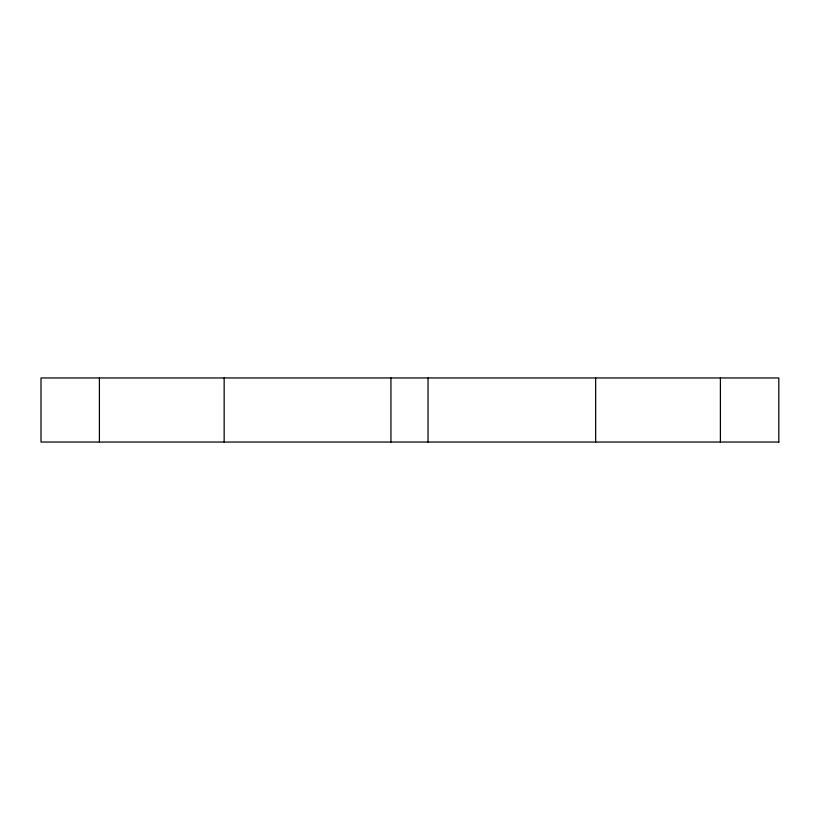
<?xml version="1.0" encoding="UTF-8"?>
<svg xmlns="http://www.w3.org/2000/svg" width="820" height="820" viewBox="0 0 820 820"><rect width="100%" height="100%" fill="white"/><g stroke="black" fill="none" stroke-linecap="round" stroke-linejoin="round"><path stroke-width="1.23" d="M779 442.041L41 442.041L41 377.958L778.815 377.958L778.815 442.041M720.401 377.958L720.401 442.041M595.658 377.958L595.658 442.041M428.04 377.958L428.04 442.041M390.945 377.958L390.945 442.041M224.157 377.958L224.157 442.041M99.404 377.958L99.404 442.041"/></g></svg>
